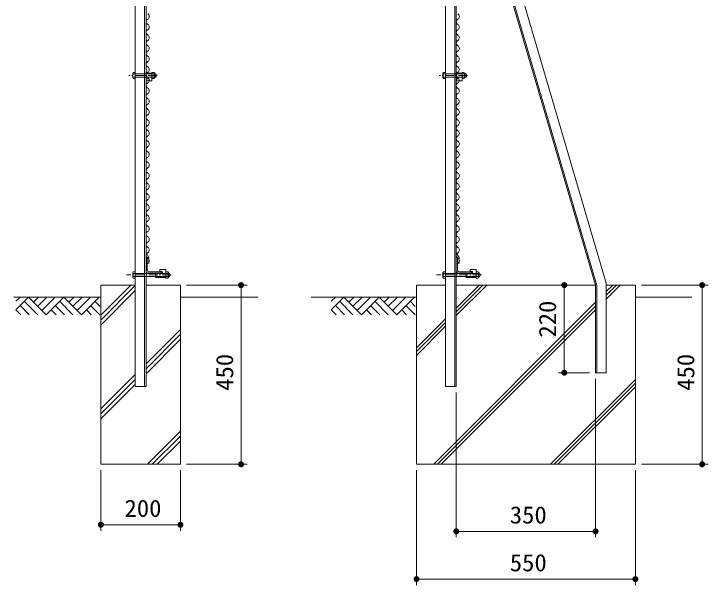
# Model space of a CAD drawing. Units: millimetres, scale not verified. Extents: x -4455 to 4455, y -3150 to 3150.
# Drawn here: x -338 to 1406, y -999 to 436 of the extents above; entities that cross this region are included whole.
import ezdxf
from ezdxf.enums import TextEntityAlignment as Align

# ---------------------------------------------------------------- set-up
doc = ezdxf.new("R2010")
doc.units = ezdxf.units.MM
doc.header["$LTSCALE"] = 30
doc.linetypes.add('DASHED', pattern=[7.5, 6, -1.5])
doc.linetypes.add('USER3', pattern=[1.125, 0.75, -0.125, 0.125, -0.125])
for name, color, linetype, lineweight in [('0-2_4基礎', 4, 'Continuous', 18), ('0-3_0', 7, 'Continuous', 9), ('0-4_1部材', 3, 'Continuous', 18), ('0-5_SUNPOU', 1, 'Continuous', 18), ('0-6_GL', 7, 'Continuous', 9), ('0-8_8部品', 7, 'Continuous', 18), ('0-9_5寸法', 1, 'Continuous', 18), ('0-A_2網', 4, 'Continuous', 18), ('0-B_AMI', 3, 'Continuous', 18)]:
    doc.layers.add(name, color=color, linetype=linetype, lineweight=lineweight)
doc.styles.add('ＭＳ ゴシック', font='')
doc.styles.get('ＭＳ ゴシック').set_extended_font_data('MS Gothic')

# ---------------------------------------------------------------- blocks, each defined once
blk = doc.blocks.new('M1')
at = {"layer": '0-5_SUNPOU'}
blk.add_line((-7.5, 0), (-57.86, 0), dxfattribs=at)
for points in [[(0, 0), (-7.5, 0), (-7.44, 0.94)], [(0, 0), (-7.44, -0.94), (-7.5, 0)], [(0, 0), (-7.44, 0.94), (-7.26, 1.87)], [(0, 0), (-7.26, -1.87), (-7.44, -0.94)], [(0, 0), (-7.26, 1.87), (-6.97, 2.76)], [(0, 0), (-6.97, -2.76), (-7.26, -1.87)], [(0, 0), (-6.97, 2.76), (-6.57, 3.61)], [(0, 0), (-6.57, -3.61), (-6.97, -2.76)], [(0, 0), (-6.57, 3.61), (-6.07, 4.41)], [(0, 0), (-6.07, -4.41), (-6.57, -3.61)], [(0, 0), (-6.07, 4.41), (-5.47, 5.13)], [(0, 0), (-5.47, -5.13), (-6.07, -4.41)], [(0, 0), (-5.47, 5.13), (-4.78, 5.78)], [(0, 0), (-4.78, -5.78), (-5.47, -5.13)], [(0, 0), (-4.78, 5.78), (-4.02, 6.33)], [(0, 0), (-4.02, -6.33), (-4.78, -5.78)], [(0, 0), (-4.02, 6.33), (-3.19, 6.79)], [(0, 0), (-3.19, -6.79), (-4.02, -6.33)], [(0, 0), (-3.19, 6.79), (-2.32, 7.13)], [(0, 0), (-2.32, -7.13), (-3.19, -6.79)], [(0, 0), (-2.32, 7.13), (-1.41, 7.37)], [(0, 0), (-1.41, -7.37), (-2.32, -7.13)], [(0, 0), (-1.41, 7.37), (-0.47, 7.49)], [(0, 0), (-0.47, -7.49), (-1.41, -7.37)], [(0, 0), (-0.47, 7.49), (0.47, 7.49)], [(0, 0), (0.47, -7.49), (-0.47, -7.49)], [(0, 0), (0.47, 7.49), (1.41, 7.37)], [(0, 0), (1.41, 7.37), (2.32, 7.13)], [(0, 0), (2.32, 7.13), (3.19, 6.79)], [(0, 0), (3.19, 6.79), (4.02, 6.33)], [(0, 0), (4.02, 6.33), (4.78, 5.78)], [(0, 0), (4.78, 5.78), (5.47, 5.13)], [(0, 0), (5.47, 5.13), (6.07, 4.41)], [(0, 0), (6.07, 4.41), (6.57, 3.61)], [(0, 0), (6.57, 3.61), (6.97, 2.76)], [(0, 0), (6.97, 2.76), (7.26, 1.87)], [(0, 0), (7.26, 1.87), (7.44, 0.94)], [(0, 0), (7.44, 0.94), (7.5, 0)], [(0, 0), (1.41, -7.37), (0.47, -7.49)], [(0, 0), (2.32, -7.13), (1.41, -7.37)], [(0, 0), (3.19, -6.79), (2.32, -7.13)], [(0, 0), (4.02, -6.33), (3.19, -6.79)], [(0, 0), (4.78, -5.78), (4.02, -6.33)], [(0, 0), (5.47, -5.13), (4.78, -5.78)], [(0, 0), (6.07, -4.41), (5.47, -5.13)], [(0, 0), (6.57, -3.61), (6.07, -4.41)], [(0, 0), (6.97, -2.76), (6.57, -3.61)], [(0, 0), (7.26, -1.87), (6.97, -2.76)], [(0, 0), (7.44, -0.94), (7.26, -1.87)], [(0, 0), (7.5, 0), (7.44, -0.94)]]:
    blk.add_solid(points, dxfattribs=at)
blk = doc.blocks.new('GL-マーク')
at = {"layer": '0-3_0', "color": 1, "lineweight": 18}
for p, q in [((-418.12, -21.21), (-396.91, 0)), ((-418.12, -63.64), (-354.48, 0)), ((-354.48, 0), (-265.86, -88.62)), ((-304.52, 0), (-329.5, -24.98)), ((-262.09, 0), (-308.29, -46.2)), ((-219.67, 0), (-287.08, -67.41)), ((-177.24, 0), (-265.86, -88.62)), ((-177.24, 0), (-88.62, -88.62)), ((-127.28, 0), (-152.26, -24.98)), ((-84.85, 0), (-131.05, -46.19)), ((-42.43, 0), (-109.83, -67.41)), ((0, 0), (-88.62, -88.62)), ((-375.7, -21.21), (-308.29, -88.62)), ((-198.45, -21.21), (-131.05, -88.62)), ((4.99, -47.42), (-21.21, -21.21)), ((-418.12, -63.64), (-393.14, -88.62)), ((-396.91, -42.43), (-350.71, -88.62)), ((-240.88, -63.64), (-215.9, -88.62)), ((-219.67, -42.43), (-173.47, -88.62)), ((-38.66, -88.62), (-63.64, -63.64)), ((3.77, -88.62), (-42.43, -42.43))]:
    blk.add_line(p, q, dxfattribs=at)
blk = doc.blocks.new('NAMIX13')
at = {"layer": '0-B_AMI'}
for centre, start, end in [((-106.7, -200), 298.07249, 61.92751), ((106.7, -600), 118.07249, 241.92751), ((-106.7, -1000), 298.07249, 61.92751), ((106.7, -1400), 118.07249, 241.92751), ((106.7, -2200), 118.07249, 241.92751), ((-106.7, -1800), 298.07249, 61.92751), ((-106.7, -2600), 298.07249, 61.92751), ((106.7, -3000), 118.07249, 241.92751), ((106.7, -3800), 118.07249, 241.92751), ((-106.7, -3400), 298.07249, 61.92751), ((-106.7, -4200), 298.07249, 61.92751), ((106.7, -4600), 118.07249, 241.92751), ((106.7, -5400), 118.07249, 241.92751), ((-106.7, -5000), 298.07249, 61.92751), ((-106.7, -5800), 298.07249, 61.92751), ((106.7, -6200), 118.07249, 241.92751), ((106.7, -7000), 118.07249, 241.92751), ((-106.7, -6600), 298.07249, 61.92751), ((-106.7, -7400), 298.07249, 61.92751), ((106.7, -7800), 118.07249, 241.92751), ((-106.7, -8200), 298.07249, 61.92751), ((106.7, -8600), 118.07249, 241.92751)]:
    blk.add_arc(centre, 226.7, start, end, dxfattribs=at)

msp = doc.modelspace()

# ---------------------------------------------------------------- linework, layer by layer
at = {"layer": '0-2_4基礎', "color": 7, "lineweight": 9}
for p, q in [((-119.63, -245.71), (-119.63, -695.71)), ((-119.63, -245.71), (-33.13, -245.71)), ((-6.13, -245.71), (80.37, -245.71)), ((80.37, -245.71), (80.37, -695.71)), ((673.58, -245.71), (673.58, -695.71)), ((673.58, -245.71), (746.58, -245.71)), ((773.58, -245.71), (1123.58, -245.71)), ((1150.58, -245.71), (1223.58, -245.71)), ((1223.58, -245.71), (1223.58, -695.71)), ((-119.63, -695.71), (80.37, -695.71)), ((673.58, -695.71), (1223.58, -695.71))]:
    msp.add_line(p, q, dxfattribs=at)
at = {"layer": '0-2_4基礎'}
for p, q in [((-119.63, -321.05), (-44.29, -245.71)), ((-119.63, -333.55), (-33.13, -247.05)), ((-119.63, -346.05), (-33.13, -259.55)), ((773.58, -322.15), (850.02, -245.71)), ((773.58, -312.78), (840.64, -245.71)), ((773.58, -303.4), (831.27, -245.71)), ((1150.58, -280.63), (1185.5, -245.71)), ((1150.58, -271.25), (1176.12, -245.71)), ((1150.58, -261.88), (1166.75, -245.71)), ((716.75, -695.71), (1123.58, -288.88)), ((726.12, -695.71), (1123.58, -298.25)), ((735.5, -695.71), (1123.58, -307.63)), ((673.58, -403.4), (746.58, -330.4)), ((673.58, -412.78), (746.58, -339.78)), ((-6.13, -443.28), (80.37, -356.78)), ((673.58, -422.15), (746.58, -349.15)), ((-6.13, -455.78), (80.37, -369.28)), ((-6.13, -468.28), (80.37, -381.78)), ((-119.63, -556.78), (-33.13, -470.28)), ((-119.63, -569.28), (-33.13, -482.78)), ((1010.29, -695.71), (1223.58, -482.42)), ((-119.63, -581.78), (-33.13, -495.28)), ((1019.66, -695.71), (1223.58, -491.79)), ((1029.04, -695.71), (1223.58, -501.17)), ((-2.74, -695.71), (80.37, -612.59)), ((9.76, -695.71), (80.37, -625.09)), ((22.26, -695.71), (80.37, -637.59))]:
    msp.add_line(p, q, dxfattribs=at)
at = {"layer": '0-4_1部材', "color": 7, "lineweight": 9}
for p, q in [((-33.13, 1269.29), (-33.13, -500.71)), ((-9.63, 1269.29), (-9.63, -500.71)), ((-6.13, 1269.29), (-6.13, -500.71)), ((746.58, 1269.29), (746.58, -500.71)), ((770.08, 1269.29), (770.08, -500.71)), ((773.58, 1269.29), (773.58, -500.71)), ((783.58, 909.29), (1123.58, -245.71)), ((787.08, 908.36), (1127.08, -246.64)), ((810.58, 913.85), (1150.58, -241.15)), ((-6.13, -164.63), (1.17, -176.59)), ((-6.13, -170.71), (-6.13, -210.71)), ((-6.13, -172.31), (-2.83, -177.72)), ((773.58, -164.63), (780.88, -176.59)), ((773.58, -170.71), (773.58, -210.71)), ((773.58, -172.31), (776.88, -177.72)), ((-6.13, -210.71), (-6.13, -175.71)), ((-6.13, -175.71), (-5.13, -175.71)), ((-3.13, -207.71), (-3.13, -177.71)), ((-2.83, -190.72), (-2.83, -177.72)), ((1.17, -190.72), (-2.83, -190.72)), ((1.17, -190.72), (1.17, -176.59)), ((773.58, -175.71), (774.58, -175.71)), ((773.58, -210.71), (773.58, -175.71)), ((776.58, -207.71), (776.58, -177.71)), ((776.88, -190.72), (776.88, -177.72)), ((780.88, -190.72), (776.88, -190.72)), ((780.88, -190.72), (780.88, -176.59)), ((33.87, -215.71), (-1.13, -215.71)), ((31.87, -212.71), (1.87, -212.71)), ((18.68, -215.98), (33.43, -215.98)), ((33.87, -215.71), (33.87, -214.71)), ((813.58, -215.71), (778.58, -215.71)), ((811.58, -212.71), (781.58, -212.71)), ((798.39, -215.98), (813.14, -215.98)), ((813.58, -215.71), (813.58, -214.71)), ((1150.58, -465.71), (1150.58, -241.15)), ((1123.58, -465.71), (1123.58, -245.71)), ((1127.08, -465.71), (1127.08, -246.64)), ((1123.58, -465.71), (1150.58, -465.71)), ((-33.13, -500.71), (-6.13, -500.71)), ((746.58, -500.71), (773.58, -500.71))]:
    msp.add_line(p, q, dxfattribs=at)
at = {"layer": '0-4_1部材'}
for p, q in [((-39.53, 286.64), (-38.42, 288.56)), ((-39.53, 274.8), (-39.53, 286.64)), ((-38.84, 284.72), (-33.13, 284.72)), ((-38.42, 288.56), (-33.13, 288.56)), ((-33.13, 272.88), (-33.13, 288.56)), ((-5.79, 287.04), (-5.79, 276.54)), ((-5.79, 287.04), (8.41, 287.04)), ((8.41, 272.88), (8.41, 288.56)), ((8.41, 287.04), (8.41, 267.04)), ((14.13, 284.72), (8.41, 284.72)), ((14.81, 274.8), (14.81, 286.64)), ((14.81, 284.72), (18.37, 284.72)), ((14.81, 283.92), (18.77, 283.92)), ((18.37, 276.72), (18.37, 284.72)), ((-38.84, 276.72), (-33.13, 276.72)), ((-5.79, 276.54), (-1.84, 276.54)), ((-5.79, 272.04), (-1.84, 272.04)), ((-5.79, 272.04), (-5.79, 267.04)), ((-5.79, 267.04), (8.41, 267.04)), ((14.13, 276.72), (8.41, 276.72)), ((13.7, 272.88), (8.41, 272.88)), ((14.81, 274.8), (13.7, 272.88)), ((14.81, 277.52), (18.77, 277.52)), ((14.81, 276.72), (18.37, 276.72))]:
    msp.add_line(p, q, dxfattribs=at)
at = {"layer": '0-4_1部材', "linetype": 'DASHED'}
for p, q in [((-33.13, 284.72), (8.41, 284.72)), ((-33.13, 276.72), (8.41, 276.72))]:
    msp.add_line(p, q, dxfattribs=at)
at = {"layer": '0-4_1部材'}
for points in [[(14.81, 286.64), (13.7, 288.56), (8.41, 288.56)], [(-39.53, 274.8), (-38.42, 272.88), (-33.13, 272.88)]]:
    msp.add_lwpolyline(points, dxfattribs=at)
for centre, radius, start, end in [((-36.5, 286.64), 3.03, 180, 219.3382), ((-27.53, 280.72), 12, 160.52878, 199.47122), ((11.78, 286.64), 3.03, 320.6618, 0), ((2.81, 280.72), 12, 340.52878, 19.47122), ((11.44, 280.72), 8, 330, 30), ((-36.5, 274.8), 3.03, 140.6618, 180), ((-1.84, 274.29), 2.25, 270, 90), ((11.78, 274.8), 3.03, 0, 39.3382)]:
    msp.add_arc(centre, radius, start, end, dxfattribs=at)
at = {"layer": '0-4_1部材', "color": 7, "lineweight": 9}
for centre, radius, start, end in [((783.02, 281.76), 9.05, 118.07249, 241.92751), ((-5.13, -177.71), 2, 0, 90), ((774.58, -177.71), 2, 0, 90), ((1.87, -207.71), 5, 180, 270), ((781.58, -207.71), 5, 180, 270), ((-1.13, -210.71), 5, 180, 270), ((31.87, -214.71), 2, 0, 90), ((778.58, -210.71), 5, 180, 270), ((811.58, -214.71), 2, 0, 90)]:
    msp.add_arc(centre, radius, start, end, dxfattribs=at)
at = {"layer": '0-6_GL'}
for p, q in [((-119.63, -275.71), (-338.14, -275.71)), ((274.7, -275.71), (80.37, -275.71)), ((673.58, -275.71), (408.67, -275.71)), ((1365.72, -275.71), (1223.58, -275.71))]:
    msp.add_line(p, q, dxfattribs=at)
at = {"layer": '0-8_8部品', "color": 1, "linetype": 'USER3'}
for p, q in [((21.83, 280.72), (-49, 280.72)), ((801.54, 280.72), (730.71, 280.72)), ((57.1, -220.16), (-55.52, -220.16)), ((836.81, -220.16), (724.19, -220.16))]:
    msp.add_line(p, q, dxfattribs=at)
at = {"layer": '0-8_8部品', "color": 3}
for p, q in [((740.18, 286.64), (741.29, 288.56)), ((740.18, 274.8), (740.18, 286.64)), ((740.86, 284.72), (746.58, 284.72)), ((741.29, 288.56), (746.58, 288.56)), ((746.58, 272.88), (746.58, 288.56)), ((773.92, 287.04), (773.92, 276.54)), ((773.92, 287.04), (788.12, 287.04)), ((788.12, 272.88), (788.12, 288.56)), ((788.12, 287.04), (788.12, 267.04)), ((793.83, 284.72), (788.12, 284.72)), ((794.52, 274.8), (794.52, 286.64)), ((794.52, 284.72), (798.07, 284.72)), ((794.52, 283.92), (798.48, 283.92)), ((798.07, 276.72), (798.07, 284.72)), ((740.86, 276.72), (746.58, 276.72)), ((773.92, 276.54), (777.87, 276.54)), ((773.92, 272.04), (777.87, 272.04)), ((773.92, 272.04), (773.92, 267.04)), ((773.92, 267.04), (788.12, 267.04)), ((793.83, 276.72), (788.12, 276.72)), ((793.41, 272.88), (788.12, 272.88)), ((794.52, 274.8), (793.41, 272.88)), ((794.52, 277.52), (798.48, 277.52)), ((794.52, 276.72), (798.07, 276.72))]:
    msp.add_line(p, q, dxfattribs=at)
at = {"layer": '0-8_8部品', "color": 3, "linetype": 'DASHED'}
for p, q in [((746.58, 284.72), (788.12, 284.72)), ((746.58, 276.72), (788.12, 276.72)), ((-33.13, -216.16), (-6.13, -216.16)), ((-33.13, -224.16), (-6.13, -224.16)), ((18.68, -224.48), (43.68, -224.48)), ((746.58, -216.16), (773.58, -216.16)), ((746.58, -224.16), (773.58, -224.16)), ((798.39, -224.48), (823.39, -224.48))]:
    msp.add_line(p, q, dxfattribs=at)
at = {"layer": '0-8_8部品', "lineweight": 9}
for p, q in [((28.68, -211.48), (28.68, -206.48)), ((28.68, -206.48), (43.68, -206.48)), ((43.68, -226.48), (43.68, -206.48)), ((808.39, -211.48), (808.39, -206.48)), ((808.39, -206.48), (823.39, -206.48)), ((823.39, -226.48), (823.39, -206.48)), ((-39.53, -214.24), (-38.42, -212.32)), ((-39.53, -226.08), (-39.53, -214.24)), ((-38.84, -216.16), (-33.13, -216.16)), ((-38.84, -224.16), (-33.13, -224.16)), ((-38.42, -212.32), (-33.13, -212.32)), ((-33.13, -228), (-33.13, -212.32)), ((-11.03, -216.16), (43.68, -216.16)), ((-6.13, -224.16), (48.59, -224.16)), ((18.68, -226.48), (18.68, -215.98)), ((18.68, -226.48), (43.68, -226.48)), ((28.68, -211.48), (33.43, -211.48)), ((43.68, -212.32), (43.68, -228)), ((48.97, -212.32), (43.68, -212.32)), ((49.4, -216.16), (43.68, -216.16)), ((49.4, -224.16), (43.68, -224.16)), ((50.08, -214.24), (48.97, -212.32)), ((740.18, -214.24), (741.29, -212.32)), ((740.18, -226.08), (740.18, -214.24)), ((740.86, -216.16), (746.58, -216.16)), ((740.86, -224.16), (746.58, -224.16)), ((741.29, -212.32), (746.58, -212.32)), ((746.58, -228), (746.58, -212.32)), ((768.68, -216.16), (823.39, -216.16)), ((773.58, -224.16), (828.29, -224.16)), ((798.39, -226.48), (798.39, -215.98)), ((798.39, -226.48), (823.39, -226.48)), ((808.39, -211.48), (813.14, -211.48)), ((823.39, -212.32), (823.39, -228)), ((828.68, -212.32), (823.39, -212.32)), ((829.1, -216.16), (823.39, -216.16)), ((829.1, -224.16), (823.39, -224.16)), ((829.79, -214.24), (828.68, -212.32)), ((48.97, -228), (43.68, -228)), ((828.68, -228), (823.39, -228))]:
    msp.add_line(p, q, dxfattribs=at)
at = {"layer": '0-8_8部品', "color": 3}
for points in [[(794.52, 286.64), (793.41, 288.56), (788.12, 288.56)], [(740.18, 274.8), (741.29, 272.88), (746.58, 272.88)]]:
    msp.add_lwpolyline(points, dxfattribs=at)
at = {"layer": '0-8_8部品', "lineweight": 9}
for points in [[(-39.53, -226.08), (-38.42, -228), (-33.13, -228)], [(50.08, -214.24), (50.08, -226.08), (48.97, -228)], [(740.18, -226.08), (741.29, -228), (746.58, -228)], [(829.79, -214.24), (829.79, -226.08), (828.68, -228)]]:
    msp.add_lwpolyline(points, dxfattribs=at)
at = {"layer": '0-8_8部品', "color": 3}
for centre, radius, start, end in [((743.21, 286.64), 3.03, 180, 219.3382), ((752.18, 280.72), 12, 160.52878, 199.47122), ((791.49, 286.64), 3.03, 320.6618, 0), ((782.52, 280.72), 12, 340.52878, 19.47122), ((791.14, 280.72), 8, 330, 30), ((743.21, 274.8), 3.03, 140.6618, 180), ((777.87, 274.29), 2.25, 270, 90), ((791.49, 274.8), 3.03, 0, 39.3382)]:
    msp.add_arc(centre, radius, start, end, dxfattribs=at)
at = {"layer": '0-8_8部品', "lineweight": 9}
for centre, radius, start, end in [((-36.5, -214.24), 3.03, 180, 219.3382), ((-27.53, -220.16), 12, 160.52878, 199.47122), ((-36.5, -226.08), 3.03, 140.6618, 180), ((33.43, -213.73), 2.25, 270, 90), ((47.05, -214.24), 3.03, 320.6618, 0), ((38.08, -220.16), 12, 340.52878, 19.47122), ((47.05, -226.08), 3.03, 0, 39.3382), ((46.93, -220.16), 6.71, 298.05542, 61.94458), ((743.21, -214.24), 3.03, 180, 219.3382), ((752.18, -220.16), 12, 160.52878, 199.47122), ((743.21, -226.08), 3.03, 140.6618, 180), ((813.14, -213.73), 2.25, 270, 90), ((826.76, -214.24), 3.03, 320.6618, 0), ((817.79, -220.16), 12, 340.52878, 19.47122), ((826.76, -226.08), 3.03, 0, 39.3382), ((826.63, -220.16), 6.71, 298.05542, 61.94458)]:
    msp.add_arc(centre, radius, start, end, dxfattribs=at)
at = {"layer": '0-9_5寸法'}
for p, q in [((95.37, -245.71), (247.71, -245.71)), ((1108.58, -245.71), (1030.01, -245.71)), ((1238.58, -245.71), (1406.39, -245.71)), ((232.71, -275.71), (232.71, -665.71)), ((1045.01, -275.71), (1045.01, -435.71)), ((1391.39, -275.71), (1391.39, -665.71)), ((1108.58, -465.71), (1030.01, -465.71)), ((1123.58, -480.71), (1123.58, -879.19)), ((773.58, -515.71), (773.58, -879.19)), ((95.37, -695.71), (247.71, -695.71)), ((1238.58, -695.71), (1406.39, -695.71)), ((-119.63, -710.71), (-119.63, -862.58)), ((80.37, -710.71), (80.37, -862.58)), ((673.58, -710.71), (673.58, -999.19)), ((1223.58, -710.71), (1223.58, -999.19)), ((-89.63, -847.58), (50.37, -847.58)), ((803.58, -864.19), (1093.58, -864.19)), ((1193.58, -984.19), (703.58, -984.19))]:
    msp.add_line(p, q, dxfattribs=at)
at = {"layer": '0-A_2網', "color": 3}
for centre, start, end in [((-5.35, -157.7), 298.07249, 61.92751), ((773.86, -157.79), 298.07249, 61.92751), ((1.76, -171.03), 118.07249, 241.92751), ((780.97, -171.12), 118.07249, 241.92751), ((-5.35, -184.37), 298.07249, 61.92751), ((773.86, -184.46), 298.07249, 61.92751)]:
    msp.add_arc(centre, 7.56, start, end, dxfattribs=at)

# ---------------------------------------------------------------- block references
at = {"layer": '0-6_GL', "xscale": 0.5, "yscale": 0.5}
for p in [(-124.23, -275.71), (668.15, -275.71)]:
    msp.add_blockref('GL-マーク', p, dxfattribs=at)
at = {"layer": '0-9_5寸法'}
for p, rotation in [((232.71, -245.71), 90), ((1045.01, -245.71), 90), ((1391.39, -245.71), 90), ((1045.01, -465.71), 270), ((232.71, -695.71), 270), ((1391.39, -695.71), 270), ((-119.63, -847.58), 180), ((773.58, -864.19), 180), ((673.58, -984.19), 180)]:
    msp.add_blockref('M1', p, dxfattribs=dict(at, rotation=rotation))
for p in [(80.37, -847.58), (1123.58, -864.19), (1223.58, -984.19)]:
    msp.add_blockref('M1', p, dxfattribs=at)
at = {"layer": '0-A_2網', "xscale": 0.03333333, "yscale": 0.03333333}
for p in [(-1.8, 435.63), (777.42, 435.54), (-1.8, 142.3), (777.42, 142.21)]:
    msp.add_blockref('NAMIX13', p, dxfattribs=at)

# ---------------------------------------------------------------- texts
at = {"layer": '0-9_5寸法', "color": 3, "style": 'ＭＳ ゴシック', "width": 1.05}
for s, p in [('220', (1037.41, -377.54)), ('450', (226.04, -511.21)), ('450', (1384.72, -511.21))]:
    msp.add_text(s, height=43.33, rotation=90, dxfattribs=at).set_placement(p, align=Align.BOTTOM_LEFT)
for s, p in [('200', (-60.13, -840.91)), ('350', (908.08, -857.51)), ('550', (908.08, -977.51))]:
    msp.add_text(s, height=43.33, dxfattribs=at).set_placement(p, align=Align.BOTTOM_LEFT)

doc.saveas('drawing.dxf')
